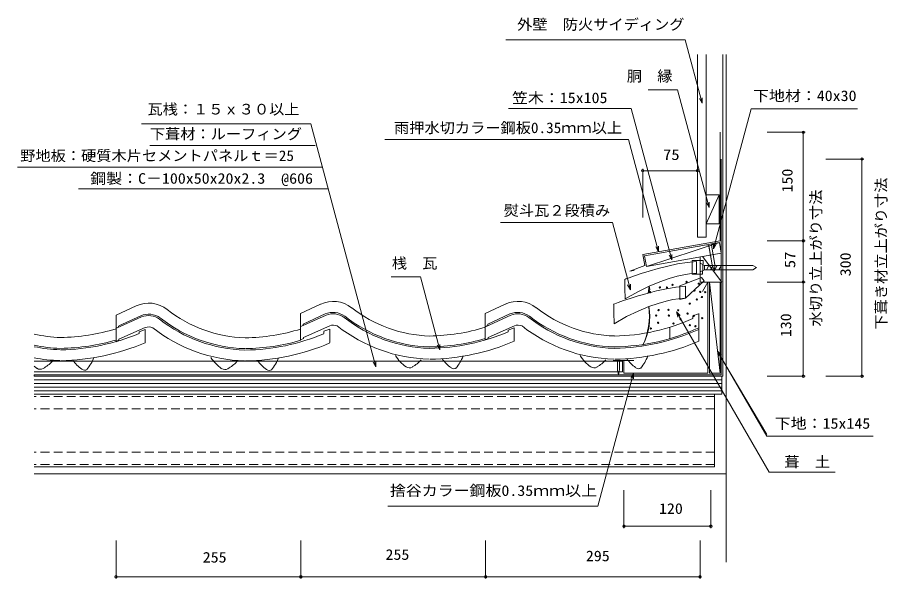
# Model space of a CAD drawing. Units: millimetres, scale not verified. Extents: x -605 to 596, y -381 to 395.
import ezdxf
from ezdxf.enums import TextEntityAlignment as Align

# ---------------------------------------------------------------- set-up
doc = ezdxf.new("R2010")
doc.units = ezdxf.units.MM
doc.header["$LTSCALE"] = 10
doc.linetypes.add('DASHED1', pattern=[1.8, 1.2, -0.6])
doc.linetypes.add('DASHED3', pattern=[4, 3, -1])
for name, color, linetype, lineweight in [('0-0_LAYER001', 2, 'Continuous', 18), ('0-1_LAYER004', 7, 'Continuous', 18), ('0-2_LAYER006', 2, 'Continuous', 18)]:
    doc.layers.add(name, color=color, linetype=linetype, lineweight=lineweight)
doc.styles.add('ＭＳ ゴシック', font='')
doc.styles.get('ＭＳ ゴシック').set_extended_font_data('MS Gothic')

msp = doc.modelspace()

# ---------------------------------------------------------------- linework, layer by layer
at = {"layer": '0-0_LAYER001', "color": 7}
for p, q in [((69.18, 363.29), (316.93, 363.29)), ((345.87, 90.91), (345.87, 343.15)), ((368.87, 343.15), (368.87, -101.17)), ((373.52, 343.15), (373.52, -358.02)), ((265.9, 294.24), (306.4, 294.24)), ((336.6, 282.39), (340.35, 275.89)), ((242.36, 268.67), (73.16, 268.67)), ((407.76, 268.42), (539.76, 268.42)), ((-433.47, 247.35), (-200.02, 247.35)), ((365.28, 235.83), (365.28, 85.74)), ((481.58, 235.83), (429.88, 235.83)), ((479.88, 235.83), (479.88, 234.13)), ((479.88, -101.17), (479.88, 234.13)), ((-193.96, 217.49), (-422.04, 217.49)), ((238.54, 225.8), (-97.9, 225.8)), ((510.74, 198.83), (563.24, 198.83)), ((560.74, 198.83), (560.74, -101.17)), ((-603.4, 187.39), (-184.13, 187.39)), ((258.28, 184.35), (258.28, 117.87)), ((258.28, 182.65), (333.87, 182.65)), ((-176.39, 157.52), (-520.57, 157.52)), ((363.87, 149.18), (345.87, 149.18)), ((349.89, 131.93), (346.14, 138.43)), ((216.31, 111), (62.04, 111)), ((326.46, 58.56), (341.69, 58.56)), ((343.28, 51.83), (366.55, 51.83)), ((366.55, 51.83), (410.28, 51.83)), ((-48.69, 36.26), (-89.19, 36.26)), ((368.87, 45.83), (366.55, 45.83)), ((367.28, 45.83), (410.28, 45.83)), ((350.22, 28.83), (350.22, -97.05)), ((429.88, 28.83), (481.58, 28.83)), ((230.28, -95.17), (-581.68, -95.17)), ((429.88, -101.17), (481.58, -101.17)), ((562.44, -101.17), (510.74, -101.17)), ((429.45, -184.15), (576.45, -184.15)), ((357.28, -226.17), (-581.68, -226.17)), ((-581.68, -236.17), (373.52, -236.17)), ((432.72, -233.87), (523.94, -233.87)), ((232.28, -310.11), (232.28, -258.41)), ((352.28, -310.91), (352.28, -258.41)), ((196.26, -280.88), (-87.9, -280.88)), ((233.98, -308.41), (232.28, -308.41)), ((352.28, -308.41), (233.98, -308.41)), ((-468.65, -379.99), (-468.65, -328.29)), ((-213.65, -380.79), (-213.65, -328.29)), ((41.35, -380.79), (41.35, -328.29)), ((337.41, -328.29), (337.41, -379.99)), ((337.41, -378.29), (-468.65, -378.29))]:
    msp.add_line(p, q, dxfattribs=at)
at = {"layer": '0-0_LAYER001'}
for p, q in [((316.93, 363.29), (73.46, 363.29)), ((340.35, 275.89), (316.93, 363.29)), ((-200.02, 247.35), (-424.9, 247.35)), ((-110.15, -88.06), (-200.02, 247.35)), ((482.38, 235.83), (429.88, 235.83)), ((479.88, 85.83), (479.88, 235.83)), ((-193.96, 217.49), (-422.04, 217.49)), ((238.54, 225.8), (-85.04, 225.8)), ((280.05, 70.85), (238.54, 225.8)), ((365.28, 85.74), (365.28, 195.74)), ((563.24, 198.83), (510.74, 198.83)), ((560.74, -101.17), (560.74, 198.83)), ((-184.13, 187.39), (-604.82, 187.39)), ((258.28, 185.15), (258.28, 117.87)), ((258.28, 182.65), (333.87, 182.65)), ((333.87, 185.15), (333.87, 167.65)), ((-176.39, 157.52), (-510.58, 157.52)), ((216.31, 111), (63.46, 111)), ((241.14, 18.35), (216.31, 111)), ((258.28, 66.87), (365.28, 85.74)), ((482.38, 85.83), (429.88, 85.83)), ((479.88, 28.83), (479.88, 85.83)), ((260.71, 65.27), (364.12, 83.5)), ((263.32, 50.5), (364.12, 83.5)), ((334.08, 78.21), (342.85, 79.75)), ((346.46, 80.39), (355.23, 81.94)), ((349.3, 79.27), (346.46, 80.39)), ((349.3, 79.27), (353.99, 52.68)), ((352.95, 79.91), (355.23, 81.94)), ((352.95, 79.91), (357.64, 53.32)), ((364.12, 83.5), (366.72, 68.73)), ((258.28, 66.87), (260.98, 51.56)), ((260.71, 65.27), (263.32, 50.5)), ((263.32, 50.5), (366.72, 68.73)), ((337.28, 28.83), (337.28, 63.54)), ((367.28, 28.83), (340.79, 64.16)), ((240.37, 44.06), (260.98, 51.56)), ((337.28, 42.83), (337.28, 54.83)), ((343.28, 51.83), (337.28, 54.83)), ((343.28, 45.83), (343.28, 51.83)), ((367.28, 51.83), (343.28, 51.83)), ((346.17, 45.83), (349.63, 51.83)), ((351.89, 45.83), (355.36, 51.83)), ((353.99, 52.68), (357.43, 44.44)), ((357.43, 44.44), (357.64, 53.32)), ((357.62, 45.83), (361.08, 51.83)), ((363.34, 45.83), (366.8, 51.83)), ((240.37, 44.06), (246.29, 45.08)), ((337.28, 42.83), (343.28, 45.83)), ((367.28, 45.83), (343.28, 45.83)), ((337.28, 28.83), (367.28, 28.83)), ((348.28, 28.83), (340.78, 15.84)), ((348.28, 28.83), (348.28, -97.17)), ((350.22, 28.83), (365.22, -97.05)), ((365.22, 28.83), (365.22, -97.05)), ((482.38, 28.83), (429.88, 28.83)), ((479.88, -101.17), (479.88, 28.83)), ((267.22, 23.16), (265.8, 13.58)), ((-581.68, -80.17), (230.28, -80.17)), ((232.28, -79.43), (217.28, -79.43)), ((221.65, -79.43), (227.91, -79.43)), ((223.28, -80.43), (221.65, -79.43)), ((223.28, -80.43), (223.28, -92.76)), ((226.28, -80.43), (227.91, -79.43)), ((226.28, -80.43), (226.28, -91.95)), ((230.28, -80.17), (230.28, -95.17)), ((232.28, -79.43), (232.28, -97.17)), ((-581.68, -95.17), (230.28, -95.17)), ((223.28, -92.76), (224.78, -99.43)), ((224.78, -99.43), (226.28, -91.95)), ((368.87, -101.17), (-581.68, -101.17)), ((245.48, -97.17), (196.26, -280.88)), ((232.28, -97.17), (348.28, -97.17)), ((367.28, -101.17), (367.28, -126.17)), ((482.38, -101.17), (429.88, -101.17)), ((563.24, -101.17), (510.74, -101.17)), ((367.28, -126.17), (-581.68, -126.17)), ((357.28, -126.17), (357.28, -226.17)), ((357.28, -226.17), (-581.68, -226.17)), ((373.52, -236.17), (-581.68, -236.17)), ((232.28, -310.91), (232.28, -258.41)), ((352.28, -310.91), (352.28, -258.41)), ((196.26, -280.88), (-93.61, -280.88)), ((232.28, -308.41), (352.28, -308.41)), ((-468.65, -380.79), (-468.65, -328.29)), ((-213.65, -380.79), (-213.65, -328.29)), ((41.35, -380.79), (41.35, -328.29)), ((337.41, -380.79), (337.41, -328.29)), ((-468.65, -378.29), (-213.65, -378.29)), ((-213.65, -378.29), (41.35, -378.29)), ((41.35, -378.29), (337.41, -378.29))]:
    msp.add_line(p, q, dxfattribs=at)
at = {"layer": '0-0_LAYER001', "color": 3}
for p, q in [((332.27, 57.45), (319.34, 56.1)), ((317.04, 23.18), (304.1, 21.83))]:
    msp.add_line(p, q, dxfattribs=at)
at = {"layer": '0-0_LAYER001', "linetype": 'DASHED1'}
for p, q in [((410.28, 51.83), (368.87, 51.83)), ((415.28, 48.83), (410.28, 51.83)), ((410.28, 45.83), (415.28, 48.83)), ((410.28, 45.83), (368.87, 45.83))]:
    msp.add_line(p, q, dxfattribs=at)
at = {"layer": '0-0_LAYER001', "color": 4}
for p, q in [((40.87, -14.47), (68.57, -1.61)), ((-433.39, -19.23), (-468.04, -34.84)), ((-464.92, -31.72), (-434.64, -17.67)), ((-178.76, -16.79), (-213.41, -32.4)), ((-210.28, -29.28), (-180, -15.23)), ((40.87, -49.18), (40.87, -14.47)), ((41.27, -33.03), (76.32, -16.65)), ((44.6, -29.27), (74.88, -15.22)), ((335.2, -14.87), (327.48, -17.87)), ((327.48, -17.87), (327.48, -21.55)), ((335.87, -52.82), (335.87, -14.47)), ((-465.18, -33.43), (-468.54, -34.76)), ((-468.54, -51.19), (-468.54, -35.53)), ((-465.18, -31.94), (-465.18, -33.43)), ((-464.65, -50.17), (-428.46, -34.02)), ((-210.54, -30.99), (-213.9, -32.32)), ((-210.54, -29.51), (-210.54, -30.99)), ((-210.01, -47.74), (-173.82, -31.58)), ((-181.9, -39.11), (-173.79, -35.99)), ((-173.79, -54.72), (-173.79, -35.99)), ((44.35, -30.98), (40.98, -32.31)), ((44.35, -29.49), (44.35, -30.98)), ((44.87, -47.73), (81.06, -31.57)), ((72.59, -37.67), (80.98, -34.52)), ((80.98, -52.83), (80.98, -34.52)), ((295.87, -49.14), (295.87, -33.48)), ((-436.93, -39.71), (-428.54, -36.56)), ((-436.93, -39.71), (-436.93, -42.13)), ((-428.54, -54.87), (-428.54, -36.56)), ((-210.01, -47.74), (-210.01, -49.16)), ((-181.9, -39.42), (-181.9, -42.23)), ((-181.9, -40.04), (-181.9, -42.23)), ((44.87, -47.73), (44.87, -49.15)), ((72.59, -37.67), (72.59, -40.09)), ((-464.65, -51.59), (-468.66, -53.48)), ((-464.65, -50.17), (-464.65, -51.59)), ((-210.01, -49.16), (-214.02, -51.04))]:
    msp.add_line(p, q, dxfattribs=at)
at = {"layer": '0-0_LAYER001', "linetype": 'DASHED3'}
msp.add_line((-581.68, -99.17), (366.55, -99.17), dxfattribs=at)
at = {"layer": '0-0_LAYER001', "color": 1}
for p, q in [((367.28, -106.17), (-581.68, -106.17)), ((367.28, -111.17), (-581.68, -111.17)), ((367.28, -116.17), (-581.68, -116.17)), ((367.28, -121.17), (-581.68, -121.17))]:
    msp.add_line(p, q, dxfattribs=at)
at = {"layer": '0-0_LAYER001', "color": 1, "linetype": 'DASHED1'}
for p, q in [((357.28, -129.37), (-581.68, -129.37)), ((357.28, -146.17), (-581.68, -146.17)), ((357.28, -206.17), (-581.68, -206.17)), ((357.28, -222.97), (-581.68, -222.97))]:
    msp.add_line(p, q, dxfattribs=at)
at = {"layer": '0-0_LAYER001', "color": 7}
for points in [[(316.93, 363.29), (340.35, 275.89), (340.35, 283.39)], [(333.87, 343.15), (333.87, 90.91), (345.87, 90.91)], [(306.4, 294.24), (349.89, 131.93), (349.89, 139.43)], [(368.87, -101.17), (-581.68, -101.17), (-581.68, -99.17), (366.55, -99.17), (366.55, 198.83)], [(363.87, 149.18), (363.87, 109.18), (345.87, 109.18), (345.87, 149.18)], [(429.88, 85.83), (479.88, 85.83), (481.58, 85.83), (479.88, 85.83)], [(366.55, 28.83), (337.28, 28.83), (337.28, 63.54)], [(340.89, 39.66), (326.46, 39.66), (326.46, 58.56)], [(343.28, 51.83), (343.28, 45.83), (366.55, 45.83)], [(348.28, 28.83), (348.28, -97.17), (232.28, -97.17), (232.28, -79.43), (245.88, -79.43)], [(350.22, -97.05), (365.22, -97.05), (365.22, 28.83)], [(-581.68, -80.17), (230.28, -80.17), (230.28, -95.17)], [(-581.68, -126.17), (367.28, -126.17), (367.28, -101.17)]]:
    msp.add_lwpolyline(points, dxfattribs=at)
at = {"layer": '0-0_LAYER001'}
for points in [[(349.89, 131.93), (306.4, 294.24), (265.9, 294.24)], [(340.35, 283.39), (340.35, 275.89), (336.6, 282.39)], [(298.37, 59.61), (242.36, 268.67), (73.16, 268.67)], [(355.83, 74.58), (407.76, 268.42), (554.76, 268.42)], [(349.89, 139.43), (349.89, 131.93), (346.14, 138.43)], [(280.05, 78.35), (280.05, 70.85), (276.3, 77.34)], [(359.58, 81.07), (355.83, 74.58), (355.83, 82.08)], [(298.37, 67.11), (298.37, 59.61), (294.62, 66.11)], [(326.46, 58.56), (326.46, 39.66), (340.89, 39.66)], [(326.46, 58.56), (341.69, 58.56), (340.89, 39.66)], [(-21.59, -64.87), (-48.69, 36.26), (-89.19, 36.26)], [(241.14, 25.85), (241.14, 18.35), (237.39, 24.84)], [(309.28, 23.57), (339.51, 35.37), (343.06, 30.56), (317.43, 6.55)], [(365.22, -97.05), (350.22, -97.05), (350.22, 28.83)], [(309.28, 23.57), (309.28, 5.02), (317.43, 6.55)], [(306.69, -19.46), (304.75, -12.22), (310.05, -17.52)], [(304.75, -12.22), (432.72, -233.87), (523.94, -233.87)], [(-21.59, -57.37), (-21.59, -64.87), (-25.34, -58.37)], [(363.44, -73.7), (361.5, -66.45), (366.8, -71.76)], [(361.5, -66.45), (429.45, -184.15), (576.45, -184.15)], [(-110.15, -80.56), (-110.15, -88.06), (-113.9, -81.57)], [(241.73, -103.67), (245.48, -97.17), (245.48, -104.67)]]:
    msp.add_lwpolyline(points, dxfattribs=at)
at = {"layer": '0-0_LAYER001', "color": 3}
for points in [[(332.27, 57.45), (332.28, 56.98), (332.31, 55.72), (332.36, 53.86), (332.41, 51.6), (332.47, 49.13), (332.53, 46.67), (332.58, 44.41), (332.62, 42.55), (332.65, 41.29), (332.66, 40.82), (331.52, 40.81), (328.14, 40.64), (322.66, 40.06), (315.16, 38.86), (305.76, 36.8), (294.57, 33.65), (281.68, 29.18), (267.22, 23.16), (251.29, 15.36), (233.98, 5.54), (233.97, 6.3), (233.92, 8.36), (233.85, 11.39), (233.76, 15.07), (233.67, 19.07), (233.57, 23.08), (233.48, 26.76), (233.41, 29.79), (233.36, 31.85), (233.35, 32.61), (235, 33.23), (239.66, 34.94), (246.89, 37.48), (256.25, 40.6), (267.29, 44.05), (279.58, 47.58), (292.66, 50.93), (306.1, 53.87), (319.45, 56.12)], [(317.04, 23.18), (317.05, 22.72), (317.08, 21.45), (317.12, 19.59), (317.18, 17.33), (317.24, 14.87), (317.29, 12.4), (317.35, 10.14), (317.39, 8.28), (317.42, 7.02), (317.43, 6.55), (316.28, 6.54), (312.91, 6.37), (307.42, 5.79), (299.93, 4.59), (290.53, 2.53), (279.33, -0.62), (266.45, -5.09), (251.99, -11.11), (236.05, -18.91), (218.75, -28.73), (218.73, -27.97), (218.69, -25.91), (218.61, -22.88), (218.53, -19.2), (218.43, -15.2), (218.34, -11.19), (218.25, -7.51), (218.18, -4.48), (218.13, -2.42), (218.11, -1.66), (219.77, -1.04), (224.43, 0.67), (231.66, 3.21), (241.02, 6.33), (252.06, 9.78), (264.34, 13.31), (277.43, 16.67), (290.86, 19.6), (304.22, 21.85)]]:
    msp.add_lwpolyline(points, dxfattribs=at)
at = {"layer": '0-0_LAYER001', "color": 4}
for points in [[(-468.66, -53.48), (-468.66, -16.91), (-440.95, -4.06)], [(-214.02, -51.04), (-214.02, -14.48), (-186.32, -1.63)], [(44.87, -49.15), (40.98, -50.97), (40.98, -33.49)]]:
    msp.add_lwpolyline(points, dxfattribs=at)
at = {"layer": '0-0_LAYER001'}
for centre, radius in [((479.88, 235.83), 1.7), ((560.74, 198.83), 1.7), ((258.28, 182.65), 1.7), ((333.87, 182.65), 1.7), ((479.88, 85.83), 1.7), ((479.88, 85.83), 1.7), ((299.52, 25.09), 0.9), ((318.76, 29.19), 0.9), ((335.47, 26.67), 0.9), ((479.88, 28.83), 1.7), ((479.88, 28.83), 1.7), ((268.36, 15.11), 0.9), ((281.94, 21.57), 0.9), ((291.73, 21.32), 0.9), ((329.7, 17.31), 0.9), ((337.66, 15.31), 0.9), ((344.59, 14.94), 0.9), ((332.95, 4.9), 0.9), ((339.87, 8.23), 0.9), ((280.13, -9.84), 0.9), ((293.66, -9.43), 0.9), ((307.17, -10.16), 0.9), ((323.13, -0.95), 0.9), ((276.76, -17.43), 0.9), ((294.33, -17.51), 0.9), ((310.42, -22.56), 0.9), ((320.19, -14.67), 0.9), ((328.71, -17.83), 0.9), ((340.42, -20.95), 0.9), ((269.58, -35.23), 0.9), ((279.35, -27.35), 0.9), ((300.59, -28.41), 0.9), ((323.23, -30.6), 0.9), ((331, -32.1), 0.9), ((479.88, -101.17), 1.7), ((560.74, -101.17), 1.7), ((232.28, -308.41), 1.7), ((352.28, -308.41), 1.7), ((-468.65, -378.29), 1.7), ((-213.65, -378.29), 1.7), ((-213.65, -378.29), 1.7), ((41.35, -378.29), 1.7), ((41.35, -378.29), 1.7), ((337.41, -378.29), 1.7)]:
    msp.add_circle(centre, radius, dxfattribs=at)
at = {"layer": '0-0_LAYER001', "color": 4}
for centre, radius, start, end in [((-168.86, -38.45), 40.68, 51.53531, 115.27963), ((86.03, -38.44), 40.68, 51.53531, 115.27963), ((-423.5, -40.89), 40.68, 51.53531, 115.27963), ((-285.26, 134.23), 182.38, 231.7756, 268.38173), ((-30.62, 136.67), 182.38, 231.7756, 268.38173), ((224.26, 136.68), 182.38, 231.7756, 268.38173), ((-423.84, -43.16), 27.73, 54.17618, 112.93031), ((-423.86, -43.66), 26.21, 54.56427, 111.2666), ((-285.26, 134.23), 199.38, 231.7756, 268.38173), ((-285.26, 134.23), 199.38, 231.7756, 268.38173), ((-285.26, 134.23), 197.38, 231.7756, 268.38173), ((-169.21, -40.73), 27.73, 54.17618, 112.93031), ((-169.22, -41.22), 26.21, 54.56427, 111.2666), ((-30.62, 136.67), 199.38, 231.7756, 268.38173), ((-30.62, 136.67), 199.38, 231.7756, 268.38173), ((-30.62, 136.67), 197.38, 231.7756, 268.38173), ((85.68, -40.71), 27.73, 54.17618, 112.93031), ((85.66, -41.21), 26.21, 54.56427, 111.2666), ((224.26, 136.68), 199.38, 231.7756, 268.38173), ((224.26, 136.68), 199.38, 231.7756, 268.38173), ((224.26, 136.68), 197.38, 231.7756, 268.38173), ((214.72, 229.57), 275.28, 270.90795, 294.18137), ((-549.69, 227.51), 275.28, 270.90795, 287.11988), ((-423.35, -46.12), 13.08, 65.55343, 112.8327), ((-285.26, 134.23), 214.38, 231.7756, 268.38173), ((-285.26, 134.23), 214.38, 231.7756, 268.38173), ((-294.8, 227.12), 275.28, 270.90795, 287.11988), ((-168.71, -43.68), 13.08, 65.55343, 112.8327), ((-30.62, 136.67), 214.38, 231.7756, 268.38173), ((-30.62, 136.67), 214.38, 231.7756, 268.38173), ((-40.17, 229.55), 275.28, 270.90795, 287.11988), ((86.18, -43.67), 13.08, 65.55343, 112.8327), ((224.26, 136.68), 214.38, 231.7756, 268.38173), ((224.26, 136.68), 214.38, 231.7756, 268.38173), ((214.72, 229.57), 290.28, 270.90795, 294.66739), ((-540.15, 134.63), 182.38, 256.83682, 268.38173), ((-549.69, 227.51), 292.28, 270.90795, 292.69346), ((-294.8, 227.12), 292.28, 270.90795, 292.69346), ((-40.17, 229.55), 292.28, 270.90795, 292.69346), ((214.72, 229.57), 292.28, 270.90795, 294.48746), ((-540.15, 134.63), 197.38, 257.85308, 268.38173), ((-549.69, 227.51), 290.28, 270.90795, 286.23334), ((-549.69, 227.51), 307.28, 270.90795, 293.21983), ((-294.8, 227.12), 290.28, 270.90795, 286.23334), ((-294.8, 227.12), 307.28, 270.90795, 293.21983), ((-40.17, 229.55), 290.28, 270.90795, 286.21009), ((-40.17, 229.55), 307.28, 270.90795, 293.21983), ((214.72, 229.57), 307.28, 270.90795, 293.21983), ((-540.15, 134.63), 199.38, 257.97676, 268.38173), ((-540.15, 134.63), 199.38, 257.97676, 268.38173), ((-540.15, 134.63), 214.38, 258.82926, 268.38173), ((-540.15, 134.63), 214.38, 258.82926, 268.38173), ((-589.84, -51.26), 44.13, 297.62161, 318.2313), ((-485.68, -48.88), 52.18, 215.53767, 234.46232), ((-563.53, -48.76), 69.67, 321.65733, 337.34946), ((-288.58, -42.97), 58.84, 213.2508, 234.31144), ((-334.96, -51.66), 44.13, 297.62161, 318.2313), ((-230.79, -49.27), 52.18, 215.53767, 234.46232), ((-308.65, -49.15), 69.67, 321.65733, 337.34946), ((-33.94, -40.53), 58.84, 213.2508, 234.31144), ((-80.32, -49.22), 44.13, 297.62161, 318.2313), ((23.85, -46.84), 52.18, 215.53767, 234.46232), ((-54.01, -46.72), 69.67, 321.65733, 337.34946), ((220.94, -40.52), 58.84, 213.2508, 234.31144), ((174.57, -49.21), 44.13, 297.62161, 318.2313), ((278.73, -46.82), 52.18, 215.53767, 234.46232), ((200.88, -46.71), 69.67, 321.65733, 337.34946), ((-543.47, -42.57), 58.84, 229.50267, 234.31144), ((-573.34, -83.73), 7.95, 234.52014, 301.23766), ((-512, -86.58), 6.27, 234.10575, 303.29033), ((-318.45, -84.13), 7.95, 234.52014, 301.23766), ((-257.12, -86.98), 6.27, 234.10575, 303.29033), ((-63.82, -81.69), 7.95, 234.52014, 301.23766), ((-2.48, -84.54), 6.27, 234.10575, 303.29033), ((191.07, -81.68), 7.95, 234.52014, 301.23766), ((252.4, -84.53), 6.27, 234.10575, 303.29033)]:
    msp.add_arc(centre, radius, start, end, dxfattribs=at)
at = {"layer": '0-0_LAYER001'}
msp.add_arc((173.22, -18.13), 94.14, 334.68087, 7.9588, dxfattribs=at)
at = {"layer": '0-1_LAYER004', "color": 2}
for p, q in [((333.87, 132.72), (333.87, 343.15)), ((345.87, 132.72), (345.87, 343.15)), ((368.87, 343.15), (368.87, -101.17)), ((373.52, 343.15), (373.52, -358.02)), ((365.28, 105.74), (365.28, 235.83)), ((363.87, 149.18), (345.87, 109.18)), ((345.87, 132.72), (345.87, 90.91))]:
    msp.add_line(p, q, dxfattribs=at)
at = {"layer": '0-1_LAYER004'}
for p, q in [((355.83, 74.58), (407.76, 268.42)), ((-110.15, -88.06), (-200.02, 247.35)), ((280.05, 70.85), (238.54, 225.8)), ((363.87, 149.18), (345.87, 109.18)), ((364.12, 83.5), (263.32, 50.5)), ((355.23, 81.94), (352.95, 79.91)), ((355.83, 74.58), (359.58, 81.07)), ((298.37, 59.61), (294.62, 66.11)), ((341.69, 58.56), (340.89, 39.66)), ((241.14, 18.35), (237.39, 24.84)), ((348.28, 28.83), (340.78, 15.84)), ((350.22, 28.83), (365.22, -97.05)), ((304.75, -12.22), (306.69, -19.46)), ((304.75, -12.22), (310.05, -17.52)), ((304.75, -12.22), (432.72, -233.87)), ((-25.34, -58.37), (-21.59, -64.87)), ((361.58, -66.54), (363.44, -73.7)), ((361.63, -66.95), (366.8, -71.76)), ((429.45, -181.65), (361.63, -66.95)), ((-110.15, -88.06), (-113.9, -81.57)), ((-110.15, -88.06), (-110.15, -80.56)), ((245.48, -97.17), (196.26, -280.88)), ((245.48, -97.17), (241.73, -103.67)), ((245.48, -97.17), (245.48, -104.67))]:
    msp.add_line(p, q, dxfattribs=at)
at = {"layer": '0-1_LAYER004', "color": 2, "linetype": 'DASHED3'}
msp.add_line((366.55, -99.17), (366.55, 198.83), dxfattribs=at)
at = {"layer": '0-1_LAYER004'}
for points in [[(242.36, 268.67), (298.37, 59.61), (298.37, 67.11)], [(216.31, 111), (241.14, 18.35), (241.14, 25.85)], [(246.29, 45.08), (240.37, 44.06), (260.98, 51.56), (258.28, 66.87), (365.28, 85.74)], [(280.05, 78.35), (280.05, 70.85), (276.3, 77.34)], [(346.46, 80.39), (349.3, 79.27), (349.4, 78.68)], [(349.4, 78.68), (353.99, 52.68), (357.43, 44.44), (357.64, 53.32), (352.95, 79.91)], [(355.83, 82.04), (355.83, 74.58), (359.58, 81.07)], [(340.79, 64.16), (367.28, 28.83), (366.55, 28.83)], [(-48.69, 36.26), (-21.59, -64.87), (-21.59, -57.37)], [(357.28, -129.37), (357.28, -226.17), (357.28, -126.17)]]:
    msp.add_lwpolyline(points, dxfattribs=at)
at = {"layer": '0-1_LAYER004', "color": 2}
msp.add_lwpolyline([(345.87, 109.18), (345.87, 149.18), (363.87, 149.18), (363.87, 109.18)], close=True, dxfattribs=at)
msp.add_lwpolyline([(333.87, 132.72), (333.87, 90.91), (345.87, 90.91)], dxfattribs=at)
at = {"layer": '0-1_LAYER004'}
for points in [[(364.12, 83.5), (260.71, 65.27), (263.32, 50.5), (366.72, 68.73)], [(339.51, 35.37), (343.06, 30.56), (317.43, 6.55), (309.28, 5.02), (309.28, 23.57)]]:
    msp.add_lwpolyline(points, close=True, dxfattribs=at)
for centre, radius, start, end in [((256.53, 19.45), 11.31, 334.33288, 19.11904), ((187.84, -20.27), 80.06, 332.41306, 10.92623)]:
    msp.add_arc(centre, radius, start, end, dxfattribs=at)
at = {"layer": '0-2_LAYER006'}
msp.add_line((365.28, 193.27), (365.28, 194.14), dxfattribs=at)

# ---------------------------------------------------------------- texts
at = {"layer": '0-0_LAYER001', "color": 7, "style": 'ＭＳ ゴシック'}
for s, width, p in [('外壁\u3000防火サイディング', 1.05, (84.88, 373.09)), ('胴\u3000縁', 1.05, (236.25, 301.69)), ('笠木：15x105', 1.1, (77.74, 271.7)), ('下地材：40x30', 1.1, (410.46, 274.56)), ('\u3000瓦桟：１５ｘ３０以上\u3000', 1.05, (-446.32, 255.99)), ('下葺材：ルーフィング', 1.05, (-422.04, 221.72)), ('雨押水切カラー鋼板0.35ｍｍ以上', 1.05, (-85.04, 230.29)), ('\u3000野地板：硬質木片セメントパネルｔ＝25\u3000', 1.05, (-621.96, 191.73)), ('75', 1.15, (286.23, 193.16)), ('\u3000鋼製：C－100x50x20x2.3\u3000@606\u3000', 1.1, (-526.29, 160.32)), ('熨斗瓦２段積み', 1.05, (66.32, 116.05)), ('桟\u3000瓦', 1.05, (-88.05, 43.24)), ('下地：15x145', 1.1, (440.45, -178.11)), ('\u3000葺\u3000土', 1.05, (432.72, -231.37)), ('捨谷カラー鋼板0.35ｍｍ以上', 1.1, (-90.76, -270.93)), ('120', 1.1, (280.67, -295.75)), ('255', 1.1, (-349.02, -363.02)), ('255', 1.1, (-96.77, -359.28)), ('295', 1.1, (179.77, -361.15))]:
    msp.add_text(s, height=14.66, dxfattribs=dict(at, width=width)).set_placement(p, align=Align.BOTTOM_LEFT)
for s, width, p in [('150', 1.1, (469.39, 152.69)), ('下葺き材立上がり寸法', 1.05, (598.95, -36.74)), ('水切り立上がり寸法', 1.05, (508.99, -32.46)), ('57', 1.15, (473.13, 48.06)), ('300', 1.1, (549.74, 36.85)), ('130', 1.1, (467.53, -47.24))]:
    msp.add_text(s, height=14.66, rotation=90, dxfattribs=dict(at, width=width)).set_placement(p, align=Align.BOTTOM_LEFT)

doc.saveas('drawing.dxf')
